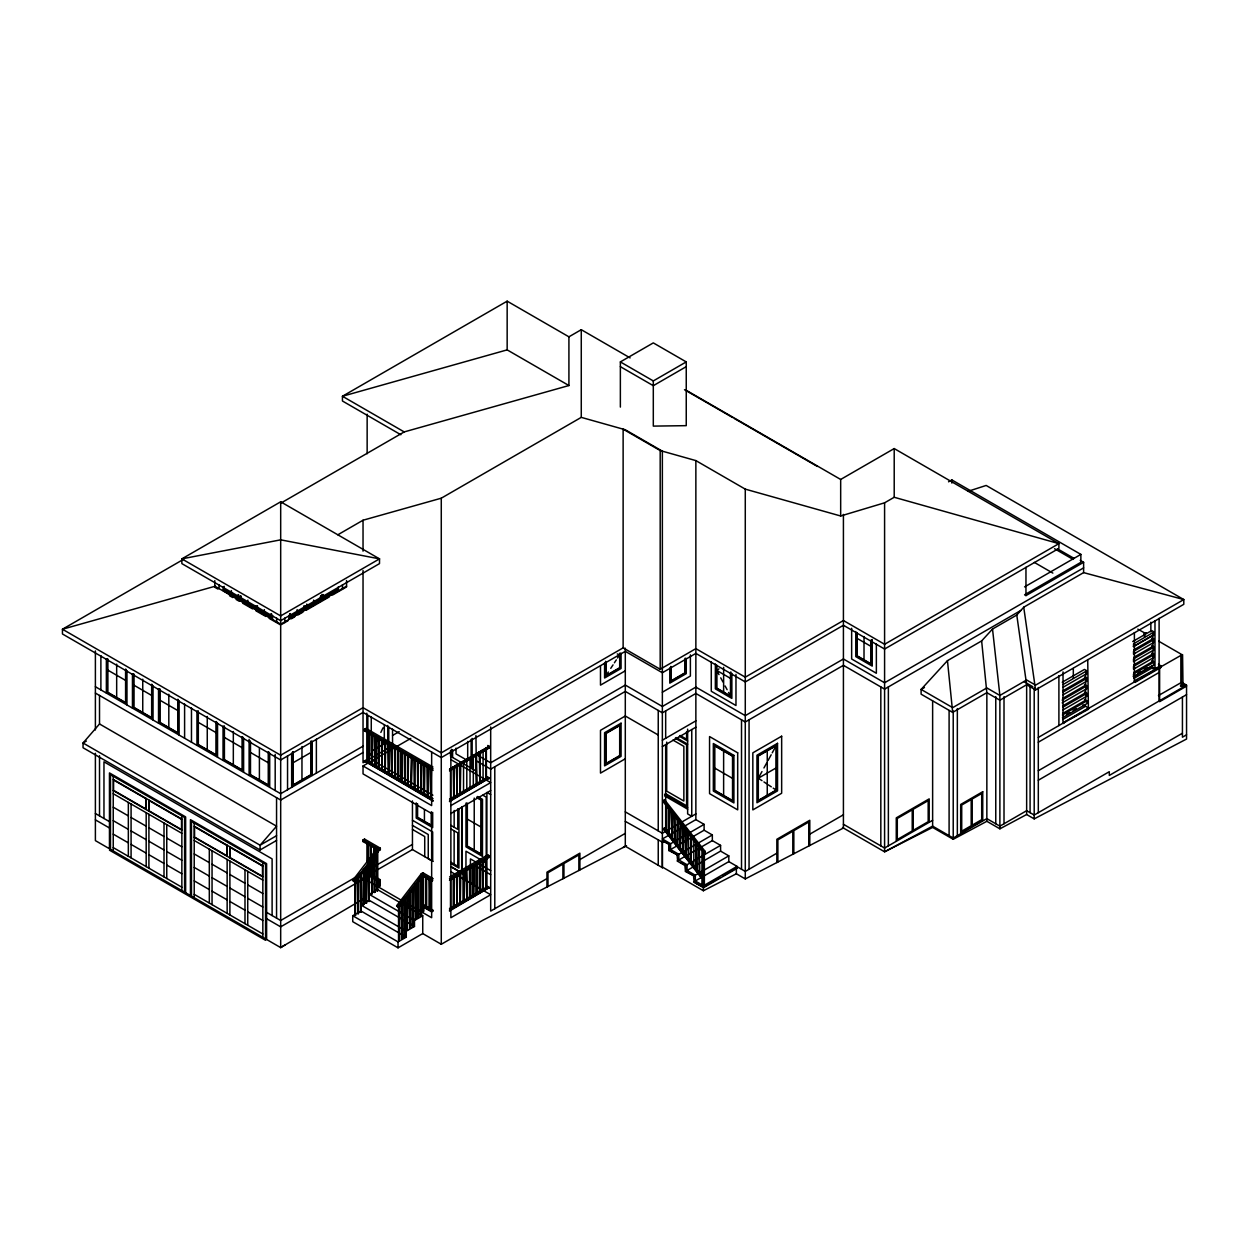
<?xml version="1.0" encoding="UTF-8"?>
<svg xmlns="http://www.w3.org/2000/svg" width="1249" height="1249" viewBox="0 0 1249 1249"><rect width="100%" height="100%" fill="white"/><g stroke="black" fill="none" stroke-linecap="round" stroke-linejoin="round"><path stroke-width="1.5" d="M424.426 821.623L424.426 809.695M454.121 864.152L454.152 830.788M457.79 808.852L457.774 829.336L450.951 825.386M458.961 808.634L458.929 868.102L450.936 863.481M461.693 870.959L461.724 807.119M462.192 871.24L462.239 806.901M465.955 880.467L465.955 871.646M465.955 867.93L465.971 851.209L480.818 859.78M473.917 885.057L473.933 866.822M372.171 750.79L367.83 759.985L367.83 715.88M375.137 744.498L378.681 737.019M380.836 732.445L383.021 727.824M761.968 780.625L758.315 778.205L761.968 771.57M763.951 767.948L766.589 763.155M768.026 760.532L771.179 754.786M772.241 752.835L776.16 745.715L758.315 756.004L758.315 800.39L776.16 790.086L776.16 745.715M605.968 661.986L605.968 675.631L608.357 672.009M610.761 668.34L613.04 664.874M614.399 662.797L616.319 659.878M617.537 658.004L619.691 654.726L617.271 653.93M379.181 850.428L354.841 882.044L353.467 881.248L352.733 880.326L377.401 848.29L377.401 849.866L380.32 849.757L380.32 848.18L364.536 839.063L362.991 839.952L362.991 841.545L377.401 849.866M356.949 876.736L359.259 873.722M369.688 860.171L375.496 852.645M354.841 882.044L354.107 881.123L380.32 848.18M360.29 873.363L361.32 872.989L360.805 912.27L360.29 873.363L361.32 872.989M355.824 880.123L355.309 915.439L355.309 879.827M358.057 877.22L358.057 876.252L358.057 913.862L357.542 876.923M366.3 903.168L366.816 865.854L366.3 903.168L365.785 868.149M369.548 862.294L369.033 901.575L369.033 861.997M371.78 859.39L371.78 858.422L371.78 894.05L371.265 859.093M375.043 855.159L374.013 855.534L375.043 855.159L374.528 892.457L373.982 846.697L373.467 854.519M423.473 875.315L398.759 907.399L397.385 906.618L396.667 905.681L421.335 873.644L422.865 872.739L433.169 878.687L431.623 879.577L421.335 873.629M399.711 903.605L404.348 897.578M419.414 878L421.725 874.987M418.274 880.123L418.274 917.718L417.759 882.715M398.759 907.399L398.041 906.477L422.708 874.441L423.099 875.783M399.055 906.04L399.055 905.072L399.055 940.7L399.571 905.369M401.803 902.481L401.803 901.513L401.803 939.123L402.319 901.809M407.299 930.005L407.814 894.674L407.299 930.005L406.784 896.969M410.047 890.818L410.047 928.413L409.531 893.41M415.527 884.651L415.527 883.683L415.527 919.311L415.011 884.354M99.514 695.443L99.514 723.967L83.043 742.999L83.043 747.745L260.089 849.976L276.56 840.452M1016.78 615.039L1023.727 607.201L1083.617 572.62L1183.802 599.567L1183.802 604.313L1035.577 689.901L1026.647 684.749L999.887 700.205L986.851 692.68L952.675 712.398L921.106 694.179L921.106 689.417L947.46 660.659L981.636 640.924L992.518 629.043L1016.78 615.039L1026.647 684.749M719.002 674.601L716.754 670.432L719.002 668.855M95.392 753.288L95.392 840.624L280.682 947.601L285.24 944.853M280.682 947.538L363.037 899.093L366.238 900.951M378.697 768.557L379.196 738.159L378.697 768.557L378.182 738.159L379.196 737.566M379.196 738.159L378.182 738.159M377.229 878.687L377.744 878.984M630.12 357.901L581.269 329.689L568.919 336.824L507.156 301.165L342.445 396.261L342.445 401.007L400.867 434.746M280.682 501.801L181.854 558.865L181.854 563.611L280.682 620.675L379.509 563.611L379.509 558.865L280.682 501.801L280.682 947.601M183.665 559.24L62.45 629.231L62.45 633.977L280.682 759.985L363.037 712.43L441.272 757.597L625.296 651.353L662.36 672.743L695.865 653.399L745.278 681.923L843.418 625.265L884.589 649.043L1058.902 548.405L1058.902 543.643L894.206 448.563L840.671 479.46L685.701 389.985M281.306 502.863L404.208 431.92L568.919 385.535L568.919 336.824M620.363 407.096L620.363 361.913L653.305 342.897L686.247 361.913L686.247 425.659L653.305 426.112L653.305 380.929L686.247 361.913M337.823 534.791L363.037 520.224L441.272 498.195L581.269 417.369L625.296 429.765L662.36 451.17L662.36 867.649L662.36 840.967L669.402 844.418L668.855 850.553L668.855 844.73M686.247 366.66L653.305 385.691L620.363 366.66M336.98 589.809L323.257 597.74L323.257 594.571M304.381 609.028L289.971 617.349L289.971 613.649M306.442 607.841L320.852 599.52L320.852 595.82M337.324 590.012L322.913 598.333L322.913 594.633M346.566 586.156L280.682 624.188L215.015 586.265M282.055 624.172L288.113 620.675M291.407 618.77L294.702 616.865M297.996 614.961L302.945 612.119M306.239 610.215L329.299 596.897M332.593 594.992L346.566 586.921L346.566 580.52M86.337 741.094L83.043 742.999L260.089 845.214L276.56 835.706M293.031 762.796L310.876 752.507M433.075 770.446L364.443 730.821L364.443 729.244L365.988 728.354L432.95 766.995M364.443 730.821L365.988 729.931M372.171 764.794L372.686 734.396L372.171 764.794L371.656 734.396L372.686 733.803M372.686 734.396L371.656 734.396M375.949 738.159L375.434 766.683L374.919 736.27L375.949 736.27M363.037 746.168L280.682 793.708L95.392 686.731M382.459 741.922L381.944 770.446L381.429 740.033L382.459 740.033M363.037 752.507L280.682 800.047L95.392 693.07M392.545 735.458L399.18 731.633M385.207 772.335L384.692 741.922L385.207 772.335L385.722 741.922M433.075 801.155L364.443 760.938L366.082 760.001L433.028 798.657M391.733 776.097L391.218 745.684L391.733 776.097L392.248 745.684M364.443 761.531L366.082 760.594L399.555 779.922M391.28 746.449L363.037 762.749L363.037 570.481M368.393 762.624L369.423 762.624L369.423 732.507L368.393 732.507L368.908 762.327M431.654 813.521L363.037 773.896L363.037 765.965L410.78 738.409M404.77 783.623L405.285 753.209L404.77 783.623L404.254 753.209L405.285 752.616M405.285 753.209L404.254 753.209M407.002 755.395L408.033 755.395L408.033 785.496L408.548 756.972M407.517 755.692L408.548 755.099M410.25 757.269L411.795 756.379M410.765 757.565L411.795 756.972L411.28 787.385L411.28 757.269M387.955 773.912L388.985 773.912L388.985 743.795L387.955 743.795L388.47 773.615M413.513 759.158L414.543 759.158L414.543 789.259L415.058 760.735M414.028 759.454L415.574 758.565M840.671 515.993L884.589 502.816L894.206 497.274L1058.902 543.643L884.589 644.281L843.418 620.519L745.278 677.177L695.865 648.637L660.19 669.245L623.126 647.856L623.126 429.156L660.19 450.561L695.865 460.6L745.278 489.14L840.671 515.993L840.671 479.46M416.776 761.031L417.806 760.438L417.806 791.148L418.321 760.735M417.291 761.328L417.806 791.148M394.465 777.674L395.496 777.674L395.496 747.558L394.465 747.558L394.981 777.378M420.039 762.92L421.069 762.92M420.554 763.217L421.584 762.624M623.61 647.575L441.272 752.85L363.037 707.683L280.682 755.223L62.45 629.231L215.406 586.156M397.728 749.447L398.244 779.267M423.302 764.794L424.332 794.91L424.847 764.497M397.728 779.563L398.759 779.563L398.759 749.447M400.991 781.437L402.022 781.437L402.022 751.32L400.991 751.32L400.991 781.437L402.022 781.437M426.549 766.683L427.58 766.683M427.064 766.98L428.095 766.386L427.58 796.8L427.064 766.386M429.812 768.557L430.843 798.673L431.451 768.213M407.517 755.099L407.517 785.199L408.548 785.199M605.968 675.631L619.691 667.715L619.691 654.726M414.028 758.861L414.543 788.665M449.983 768.869L487.766 747.058L489.311 747.948L489.311 746.356L487.766 745.466L487.766 747.058M449.499 769.337L489.311 746.356M476.056 754.412L476.572 784.809L475.931 735.442M485.752 748.713L488.187 747.292M948.537 481.817L951.847 479.913L1080.869 554.4L1080.869 562.315L1024.586 594.805L1025.96 595.601L1083.617 562.315L1083.617 572.62M450.499 769.759L450.499 799.282M452.716 767.276L454.261 767.573L453.746 797.986L453.231 769.462M457.009 796.113L456.494 765.699L457.009 796.113L457.524 765.699L455.979 765.403M460.272 794.223L459.757 763.81L460.272 794.223L460.787 763.81L459.242 763.514M463.535 762.233L463.535 792.35M466.798 760.344L466.798 790.461M470.046 758.471L470.046 788.572M473.309 756.582L473.309 786.698M476.572 754.708L476.572 784.809M483.082 750.946L483.082 781.047M488.796 747.651L486.345 749.057L486.345 779.173L486.267 748.416M449.499 770.93L489.311 747.948M625.296 670.822L600.488 685.139L600.488 665.904M420.554 762.624L421.069 792.428M420.554 792.725L421.584 792.725L421.584 764.497M362.991 841.545L364.536 840.655L364.536 839.063M366.941 862.044L366.941 843.231L367.971 842.638M367.971 862.044L367.971 843.231L366.941 843.231M449.531 799.141L487.672 777.112L489.311 778.049L449.499 801.624M371.234 875.221L370.204 875.221L370.204 845.105L371.234 845.105M451.186 798.767L454.511 796.862M456.494 795.816L457.524 795.816M459.757 793.927L460.787 793.927M462.801 792.069L486.86 778.876M370.204 845.105L371.749 844.808M479.835 782.936L480.35 752.523L479.835 782.936L479.319 754.412M449.499 801.031L489.311 778.049M450.873 805.589L490.685 782.608L450.733 759.548M450.873 813.521L490.685 790.539M662.36 692.211L690.385 676.037L690.385 654.866M364.63 870.709L362.991 871.661L378.431 880.576L378.431 887.118L380.071 886.181L380.071 879.639L364.63 870.709L362.991 872.255L377.979 880.904L379.618 879.967L371.031 875.018M363.459 872.708L280.682 920.497L266.615 912.379M371.905 867.836L412.451 844.418M367.971 873.332C366.051 874.737 369.532 868.227 367.971 865.807M367.971 875.237L363.037 878.094L431.654 917.718L431.654 812.615M371.265 873.348L412.451 849.57L432.685 861.264L432.685 831.959L412.451 820.25M363.037 879.296L280.682 926.836L266.615 918.718M373.467 858.282L373.982 876.814M374.497 877.11L373.467 877.11M379.618 879.967L379.618 885.916L378.431 887.118M369.204 894.346L414.496 920.497L414.496 926.446L369.204 900.295L369.204 894.346L377.448 889.585L422.74 915.736L422.74 933.565L398.041 947.835L352.733 921.684L352.733 915.736L360.977 910.989L406.268 937.14L406.268 931.192L360.977 905.041L360.977 910.989M371.265 893.753L372.296 893.753L372.296 858.719M374.013 892.161L375.043 892.161M376.761 890.584L377.791 890.584L376.761 890.584L376.714 850.756M360.977 905.041L369.204 900.295M363.553 870.085L363.037 904.448L364.068 904.448L364.068 869.413M365.785 902.871L366.816 902.871M368.517 864.589L368.517 901.278L369.548 901.278M363.037 904.448L364.068 904.448M422.365 875.814L422.865 905.041M354.794 880.483L354.794 915.142L355.824 915.142M357.542 913.565L358.572 913.565L358.572 876.548M360.29 911.973L361.32 911.973M625.296 758.783L600.488 773.115L600.488 730.322L625.296 716.005L658.239 735.005M662.36 740.204L695.865 720.86M428.36 879.28L429.999 878.937L429.391 909.397L428.875 878.984L432.138 880.873M662.36 746.559L695.865 727.199M432.732 880.514L431.623 881.169L421.85 875.518M449.624 876.907L487.766 854.894L489.311 855.784L489.311 857.36L449.499 880.342M449.499 878.765L489.311 855.784M456.494 875.127L457.524 875.127L457.009 905.525L456.494 877.001M463.02 871.349L464.566 871.646M466.283 869.476L466.798 899.889L466.283 869.476L467.313 870.069M469.53 867.587L471.076 867.883M450.499 879.187L450.499 908.694M460.272 873.535L460.272 903.651L459.757 873.238M466.798 869.772L466.798 899.889M476.572 864.121L477.602 864.121M483.082 860.358L484.112 860.358M422.146 906.399L423.786 905.463L423.786 911.333L422.146 912.27L422.146 906.399L431.623 911.864L433.247 910.927M425.612 877.11L425.612 907.211L426.643 907.211L426.643 877.11M425.612 907.211L426.643 907.211M421.694 912.004L423.317 911.067L423.38 877.11M428.875 909.1L429.999 909.053L429.999 880.81M415.011 919.014L416.042 919.014L416.042 883.98M417.759 917.422L418.79 917.422L418.79 880.42M420.507 879.155L420.507 915.845L421.538 915.845L421.538 876.845M420.507 915.845L421.538 915.845M414.496 920.497L422.74 915.736M406.784 929.709L407.814 929.709M409.531 928.116L410.562 928.116L410.562 891.115M412.279 889.85L412.279 926.539L413.31 926.539L413.31 887.539L413.31 926.539M406.268 931.192L414.496 926.446M449.531 908.554L487.672 886.54L489.311 887.477L449.499 911.052M449.531 909.163L464.456 900.545M472.747 895.752L486.86 888.289L486.907 792.412L490.685 794.583M453.231 877.001L453.231 907.117L454.261 907.117L454.261 877.001M456.494 905.228L457.524 905.228M459.757 903.355L460.787 903.355M463.02 873.238L463.02 901.466L464.05 901.466L464.05 871.349L464.05 901.466M466.283 899.592L467.313 899.592M469.53 869.476L469.53 897.703L470.561 897.703L470.561 867.587L470.561 897.703M472.793 865.713L472.793 895.83L473.824 895.83L474.339 866.01M477.087 864.417L476.056 863.824L476.056 893.941L477.087 893.941L477.087 863.824M479.319 861.951L479.319 892.051L480.35 892.051L480.865 862.247M453.231 907.117L454.261 907.117M472.793 895.83L473.824 895.83M476.056 893.941L477.087 893.941M479.319 892.051L480.35 892.051M483.597 860.061L483.082 890.475L483.082 859.765M485.752 858.125L485.752 888.242L486.86 888.289M449.499 910.459L489.311 887.477M398.54 905.744L398.54 940.403L399.571 940.403M401.288 904.104L401.288 938.826L402.319 938.826M404.036 900.545L404.036 937.234L405.066 937.234L405.066 898.25M404.036 937.234L405.066 937.234M352.733 915.736L398.041 941.887L406.268 937.14M1024.586 586.889L1080.869 554.4M703.156 877.251L701.954 877.953L701.954 851.162L663.344 801.952L664.546 799.672L705.045 851.303L705.045 852.88L703.843 853.582L703.156 852.692L703.156 885.447M665.795 804.434L666.232 831.772M1083.617 567.873L884.589 682.766L843.418 658.988L745.278 715.646L695.865 687.122L662.36 706.481L625.296 685.077L490.685 762.796L475.541 754.115M546.953 878.593L490.685 911.083L490.685 727.012M579.895 859.577L625.296 833.364M422.74 933.565L441.272 944.275L482.91 920.232L626.53 845.745M671.462 811.663L671.9 839L672.415 811.928L671.462 811.663L671.9 839M1020.839 610.449L884.589 689.105L843.418 665.327L745.278 721.984L695.865 693.46L662.36 712.82L625.296 691.415L490.685 769.134L475.931 760.625M674.21 815.175L674.647 842.513L675.163 815.425L674.21 815.175L674.647 842.513M623.126 847.509L625.296 846.244L662.36 867.649M677.411 846.026L677.489 818.376L677.411 846.026L677.926 822.482M701.954 884.745L701.954 878.734L663.344 828.727L664.546 828.04L701.985 875.768M663.344 829.523L664.546 828.04M680.674 825.995L680.159 849.539L680.237 821.889M680.159 849.539L680.674 822.451M695.865 813.911L662.36 833.27L625.296 811.866M758.315 778.205L776.16 767.901M669.667 811.944L669.152 835.487L669.214 811.694M924.463 687.481L921.106 689.417L952.675 707.652L986.851 687.918L999.887 695.443L1026.647 679.987L1035.577 685.139L1183.802 599.567L986.164 485.455L968.1 491.294M704.108 824.371L695.865 819.625L662.36 838.969L670.588 843.731L704.108 824.371L704.108 830.21L670.588 849.554L670.588 843.731M685.217 829.195L685.654 856.533L686.169 829.461L685.217 829.195L685.654 856.533M662.891 842.466L625.296 821.374M664.093 841.967L662.891 840.655M671.462 838.438L672.415 838.704M687.918 832.646L688.355 859.983M688.355 833.192L688.87 859.687M674.21 841.951L675.163 842.216M691.087 863.465L691.165 835.831L691.087 863.465L691.603 839.921M676.974 845.464L677.926 845.729M693.788 866.9L693.866 839.266M679.721 848.977L680.674 849.242M668.855 850.553L677.629 855.003L671.041 851.194M678.832 854.316L712.336 834.956L712.336 840.624L678.832 859.968L678.832 854.316L670.588 849.554M683.422 829.492L682.906 853.036L682.984 829.242M698.878 846.619L699.315 873.957M699.315 847.181L699.83 873.66M685.217 855.971L686.169 856.236M677.099 855.315L677.629 860.655M703.843 853.582L705.045 851.303M685.326 865.729L685.873 871.162L694.101 875.908L685.326 871.474L685.326 865.729L677.099 860.967M687.059 864.73L720.579 845.37L720.579 851.115L687.059 870.475L687.059 864.73L678.832 859.968M690.65 862.903L691.603 863.168M693.351 866.338L694.303 866.603M696.083 869.835L697.051 870.1L696.083 869.835L696.083 843.059L696.536 870.397M695.303 875.221L728.807 855.877L728.807 861.623L695.303 880.967L695.303 875.221L687.059 870.475M693.57 876.22L694.101 881.653M695.303 882.965L703.39 887.024L719.877 877.501M695.303 880.967L703.53 885.728L737.051 866.384L737.051 868.383L703.53 887.727L693.57 881.966M723.171 875.596L734.709 868.929M1144.677 632.962L1144.537 636.678L1144.677 632.962L1137.792 629.137M1062.243 682.219L1084.475 669.402L1086.864 670.775L1086.864 673.554L1063.071 687.293M1132.718 641.533L1151.719 630.573L1154.123 631.947L1154.123 634.726L1133.53 646.607L1133.53 643.844L1154.123 631.947M1063.071 684.53L1086.864 670.775M1133.358 646.514L1153.951 634.633M776.847 853.208L745.278 871.427L737.051 866.665M809.789 834.176L843.418 814.77M1062.618 690.931L1085.662 677.614L1085.662 674.444M1133.92 649.761L1152.921 638.785L1152.921 634.039L1154.123 634.726M1063.071 692.055L1086.864 678.316L1086.864 681.08L1063.071 694.834M1154.123 639.488L1133.53 651.369L1133.53 654.148L1154.123 642.251L1154.123 639.488L1151.719 638.098M1062.618 698.456L1085.662 685.139L1085.662 681.97M1133.92 657.286L1152.921 646.311L1152.921 643.141M1062.165 700.096L1086.864 685.842L1086.864 688.605L1062.165 702.875M1154.123 647.013L1133.53 658.894L1133.53 661.673L1154.123 649.777L1154.123 647.013L1151.719 645.624M1062.618 705.982L1085.662 692.68L1085.662 689.51M1133.92 664.811L1152.921 653.851L1152.921 650.682M1063.071 707.106L1086.864 693.367L1086.864 696.146L1063.071 709.885M1154.123 654.538L1133.53 666.42L1133.53 669.199L1154.123 657.317L1154.123 654.538L1151.719 653.149M1062.618 713.507L1085.662 700.205L1085.662 697.036M1133.92 672.352L1152.921 661.377L1152.921 658.207M1062.415 715.006L1086.864 700.892L1086.864 703.671L1062.415 717.785M1154.123 662.064L1133.53 673.96L1133.53 676.724L1154.123 664.843L1154.123 662.064L1151.719 660.674M1066.459 714.459L1069.753 712.57M1073.047 710.665L1076.341 708.761M1137.745 673.305L1140.993 671.431M1144.256 669.542L1147.519 667.669M1133.358 676.63L1154.123 664.843M1062.618 719.549L1085.662 706.247L1088.41 708.121L1088.41 709.307L1063.024 723.187L1063.024 671.9M1133.92 678.394L1152.921 667.419L1154.982 668.824L1160.477 665.655M1181.382 654.304L1158.76 641.237M1063.711 723.577L1063.711 722.39L1088.41 708.121M1158.416 664.249L1161.164 666.123L1134.389 680.783L1135.076 682.376L1134.389 681.97L1134.389 632.619M1038.309 737.441L1066.318 721.282M1069.612 719.377L1081.134 712.726M1084.429 710.822L1137.558 680.143M1140.727 678.316L1154.982 670.088M1158.432 668.215L1181.304 655.179L1181.304 682.516L1158.432 695.568M1135.076 682.376L1161.164 667.309L1161.164 666.123M1038.309 742.203L1159.103 672.462M932.628 820.312L884.589 848.055L843.418 824.278M1038.309 770.727L1159.103 701.001L1159.103 667.715M1159.618 700.705L1186.55 685.139L1186.55 739.033L1034.203 818.876L1026.647 814.52L999.887 828.821L986.851 821.296L953.221 839.297L932.628 827.416L884.589 851.802L842.513 827.509M1186.55 686.138L1159.618 701.688L1159.618 667.419L1161.164 667.309M1038.309 780.235L1186.55 694.663M1182.428 733.225L1109.299 775.442L1109.299 771.695L1034.203 815.051L1026.647 810.695L999.887 826.151L986.851 818.626L953.221 838.032L932.628 826.151L884.589 851.802L884.589 502.816M1186.55 734.818L1182.428 737.207L1182.428 697.036M378.431 880.576L380.071 879.639M662.891 867.337L703.39 890.756L736.364 873.769L745.278 878.921L843.418 828.025L843.418 514.416M568.919 385.535L507.156 349.876L342.445 396.261L404.208 431.92M1180.555 685.186C1186.144 685.404 1179.587 683.999 1180.617 686.341L1183.006 686.091L1182.569 654.632L1180.617 654.851M1082.93 704.951L1085.662 706.247M214.594 587.155L217.904 589.044M229.457 595.664L232.767 597.553M236.077 599.442L239.371 601.331M242.681 603.22L252.595 608.903M255.904 610.792L265.818 616.46M269.113 618.349L280.682 624.968M462.192 873.192L465.955 875.362M1080.229 560.364L1083.617 562.315M1057.403 548.779L1074.156 558.444M1054.546 548.717L1073.063 559.396M1034.344 562.409L1052.86 573.104M1181.304 655.179L1181.304 682.516M1152.921 641.564L1154.123 642.251M1152.921 649.09L1154.123 649.777M1152.921 656.615L1154.123 657.317M684.483 389.735L732.648 417.541M734.303 418.493L817.346 466.439M1181.492 682.219L1186.55 685.139M1181.492 683.219L1184.864 685.17M620.363 361.913L653.305 380.929M1085.662 672.868L1086.864 673.554M1084.475 676.927L1086.864 678.316M1085.662 680.393L1086.864 681.08M1084.475 684.452L1086.864 685.842M1085.662 687.918L1086.864 688.605M1084.475 691.977L1086.864 693.367M1085.662 695.443L1086.864 696.146M1084.475 699.502L1086.864 700.892M1088.41 709.307L1087.723 659.566M1023.899 681.579L1032.814 686.731M857.142 638.395L870.865 646.311M716.754 670.432L730.478 678.363M730.478 673.055L730.478 696.021L716.754 688.09L716.754 665.139M680.143 735.489L686.607 739.221L686.607 731.617M679.394 736.254L687.637 741.016M676.099 737.519L687.637 744.185M675.287 738.237L686.607 744.779L686.607 805.792L665.576 793.646M672.946 740.064L683.859 746.356L683.859 801.031L666.701 791.132L666.701 742.109M714.693 768.073L732.538 778.377M664.577 794.27L687.637 807.572M664.577 795.847L687.637 809.165M704.108 830.21L712.336 834.956M712.336 840.624L720.579 845.37M720.579 851.115L728.807 855.877M728.807 861.623L737.051 866.384M737.051 868.383L736.364 867.977L736.364 873.769M666.217 842.575L669.402 844.418M224.508 589.825L238.231 597.756L238.231 594.571M254.702 607.264L240.979 599.333L240.979 596.163M255.046 607.857L240.635 599.536L240.635 595.835M257.107 609.044L271.517 617.365L271.517 613.665M485.315 748.463L486.86 749.353M680.924 862.559L685.873 865.416M482.582 750.04L484.112 750.946M482.067 750.337L483.597 751.242M479.319 751.929L480.865 752.819M478.804 752.226L480.35 753.116M476.056 753.818L477.602 754.708M472.793 755.692L474.339 756.582M472.278 755.988L473.824 756.878M469.53 757.581L471.076 758.471M469.015 757.878L470.561 758.768M466.283 759.454L467.813 760.344M465.768 759.751L467.313 760.641M463.02 761.344L464.566 762.233M462.505 761.64L464.05 762.53M475.931 770.93L450.53 756.269L450.53 750.508M489.311 778.658L487.672 777.112M459.757 763.217L460.787 763.81M486.345 779.173L485.752 750.587M456.494 765.106L457.524 765.699M453.231 766.98L454.261 767.573M364.443 729.244L433.075 768.853M411.795 756.972L411.28 787.385M372.639 760.422L432.903 795.207M402.896 781.843L406.253 783.779M409.594 785.715L431.451 798.33M467.345 819.125L481.115 827.072M364.443 760.938L433.075 800.562M363.037 765.965L431.654 805.589L431.654 752.132M486.86 858.781L486.267 857.829L486.345 888.585M483.597 860.655L482.582 860.061L482.582 890.178L483.597 890.178M482.457 860.733L486.236 862.918L486.236 797.143L482.879 795.207M490.685 870.615L470.42 858.906L470.405 883.027L462.879 878.718M490.685 874.675L473.933 864.995M469.015 867.29L470.561 868.18M466.283 868.882L467.813 869.772M462.505 871.053L464.05 871.958M489.311 888.07L487.672 886.54M464.566 874.565L450.967 866.712L461.677 872.895M460.787 873.238L460.272 903.651M107.742 670.088L125.587 680.393M133.815 685.139L151.66 695.443M159.56 700.002L177.748 710.509M198.326 722.39L216.171 732.695M224.414 737.441L242.244 747.745M250.143 752.304L268.332 762.796M450.967 871.802L490.685 894.737L450.873 917.718L450.873 752.132M377.666 848.227L380.32 849.757M362.991 839.952L378.775 849.07M367.971 843.231L367.456 873.644M422.865 905.634L422.365 877.11M99.514 723.967L276.56 826.198L260.089 845.214L260.089 849.976M352.733 880.326L354.107 881.123M396.667 905.681L398.041 906.477M113.237 779.438L181.854 819.063M194.22 826.198L262.836 865.822M113.237 790.539L181.854 830.163M194.22 837.298L262.836 876.907M113.237 793.708L181.854 833.333M194.22 840.468L262.836 880.077M113.237 807.182L128.335 815.894M131.083 817.486L146.18 826.198M148.912 827.775L164.009 836.502M166.757 838.079L181.854 846.806M194.22 853.926L209.317 862.653M212.049 864.23L227.146 872.957M229.894 874.534L244.991 883.246M247.739 884.838L262.836 893.55M113.237 820.655L128.335 829.367M131.083 830.944L146.18 839.671M148.912 841.248L164.009 849.976M166.757 851.553L181.854 860.264M194.22 867.399L209.317 876.127M212.049 877.704L227.146 886.415M229.894 888.008L244.991 896.72M247.739 898.312L262.836 907.024M95.392 813.521L109.459 821.639M95.392 819.859L109.459 827.978M113.237 834.129L128.335 842.841M131.083 844.418L146.18 853.145M148.912 854.722L164.009 863.434M166.757 865.026L181.854 873.738M194.22 880.873L209.317 889.585M212.049 891.177L227.146 899.889M229.894 901.481L244.991 910.193M247.739 911.786L262.836 920.497M113.237 847.587L181.854 887.212M194.22 894.346L262.836 933.971M109.459 850.163L265.584 940.31M477.54 796.487L482.504 799.344L482.457 856.377L465.971 846.853L465.971 803.107M476.65 797.159L481.474 799.938L481.427 854.597L467.001 846.26L467.001 802.888M476.993 797.752L481.13 800.141L481.084 854.004L467.345 846.057L467.345 803.716M450.951 828.946L457.774 832.896L457.758 866.244L450.936 862.31M431.654 825.823L417.244 817.486L417.244 804.294M412.451 825.386L428.251 834.519L428.251 858.688L432.997 861.435M412.451 829.445L424.722 836.549L424.722 856.658M763.951 781.952L766.589 783.701M768.213 784.794L771.304 786.839M773.209 788.119L776.16 790.086M669.23 807.229L664.546 801.249L664.546 799.672M676.24 816.175L686.778 829.601M694.959 840.031L703.156 850.475M705.045 852.88L704.358 852.005L704.358 884.745M663.344 800.359L703.843 851.99M664.546 828.836L672.743 839.266M675.069 842.248L686.778 857.173M689.12 860.155L700.814 875.065M663.344 828.727L701.954 877.953M720.735 677.848L722.937 681.954M725.091 685.966L727.105 689.698M728.573 692.446L730.478 696.021M1023.727 607.201L1035.577 689.901M992.518 629.043L999.887 695.443L999.887 828.821M981.636 640.924L986.851 692.68M947.46 660.659L952.675 712.398M1159.103 618.349L1159.103 666.451M1154.982 620.737L1154.982 668.902L1150.86 666.529L1152.921 667.419L1152.921 668.902M1150.86 622.205L1150.86 631.822M1073.313 668.527L1073.313 678.145M1058.902 675.615L1058.902 725.56M1038.309 687.496L1038.309 812.677M1034.203 687.98L1034.203 818.876M1030.082 685.607L1030.082 812.677M1026.647 685.607L1026.647 814.52M1025.96 567.28L1025.96 595.601M1004.009 696.692L1004.009 823.778M995.765 696.692L995.765 823.778M986.851 693.476L986.851 821.296M957.343 708.589L957.343 835.659M953.221 710.962L953.221 839.297M951.847 479.913L951.847 483.082M949.099 710.509L949.099 835.659M932.628 701.001L932.628 827.416M929.194 822.295L929.194 798.86L896.267 817.876L896.267 841.311M894.206 448.563L894.206 497.274M888.367 686.934L888.367 845.87M880.826 686.934L880.826 845.87M876.361 644.062L876.361 673.258L851.646 658.988L851.646 628.278M872.239 639.504L872.239 666.123L855.784 656.631L855.768 631.526M871.209 639.941L871.209 664.343L856.798 656.022L856.798 633.508M870.865 640.503L870.865 663.75L857.142 655.819L857.142 632.587M864.011 636.537L864.011 659.784M809.789 845.464L809.789 820.25L776.847 839.266L776.847 862.544M808.759 845.995L808.759 822.045L793.833 830.647L793.833 853.738M792.803 854.269L792.803 831.256L777.877 839.874L777.877 862.013M767.245 750.868L767.245 795.238M749.057 719.814L749.057 869.242M745.278 489.14L745.278 878.921M741.516 719.814L741.516 869.242M735.973 674.366L735.973 705.529L711.274 691.259L711.274 661.861M731.852 673.383L731.852 698.394L715.349 688.855L715.38 663.922M730.821 671.9L730.821 696.614L716.411 688.293L716.411 665.483M723.624 667.341L723.624 692.055M723.624 751.039L723.624 795.41M703.53 885.728L703.53 887.727M703.39 887.024L703.39 890.756M697.051 846.853L697.051 870.1M695.865 460.6L695.865 819.625M691.759 729.572L691.759 816.3L687.637 813.911L687.637 729.135M686.263 658.442L686.263 673.648L669.792 683.156L669.792 667.95M685.233 658.114L685.233 673.055L670.822 681.376L670.822 666.435M684.889 659.207L684.889 672.868L671.166 680.783L671.166 667.138M682.906 826.245L682.906 853.036M682.469 825.683L682.469 852.474M669.152 808.712L669.152 835.487M668.699 808.15L668.699 834.925M666.747 804.699L666.747 831.475M665.67 710.9L665.67 738.3M665.67 744.638L665.67 829.414M660.19 450.561L660.19 669.245M658.239 710.431L658.239 830.882M658.239 840.39L658.239 865.276M625.296 648.184L625.296 846.244M621.065 653.289L621.065 668.496L604.594 678.02L604.594 662.797M620.035 652.962L620.035 667.903L605.624 676.224L605.624 661.283M581.269 329.689L581.269 417.369M579.895 869.929L579.895 853.145L546.953 872.161L546.953 887.009M578.865 870.522L578.865 854.925L563.939 863.543L563.939 878.203M562.909 878.734L562.909 864.136L547.983 872.754L547.983 886.478M507.156 301.165L507.156 349.876M494.791 766.761L494.791 908.71M487.766 854.894L487.766 856.471M479.835 861.654L479.835 892.364M476.572 863.527L476.572 894.237M474.23 798.08L474.23 850.038M473.309 865.416L473.309 896.126M472.153 738.393L472.153 768.744M471.123 739.361L471.123 768.151M467.688 741.406L467.688 760.625L456.026 753.881L456.026 748.12M457.009 874.831L457.009 905.525M454.168 810.476L454.168 827.244M453.746 767.87L453.746 797.986M453.746 876.704L453.746 907.414M452.591 749.775L452.591 757.456M451.56 749.275L451.56 756.863M441.272 498.195L441.272 944.275M432.685 812.381L432.685 827.603L416.214 818.079L416.214 802.857M431.311 811.741L431.311 825.23L417.588 817.283L417.588 803.81M430.936 767.916L430.843 798.673M427.58 766.09L427.58 796.8M426.128 876.814L426.128 907.508M424.332 764.201L424.332 794.91M422.865 872.739L422.865 873.535M421.069 762.327L421.069 793.037M421.022 877.516L421.022 916.141M412.451 800.906L412.451 849.57M404.551 897.953L404.551 937.531M401.507 751.024L401.507 781.733M398.244 749.15L398.244 779.86M398.041 941.887L398.041 947.835M394.981 747.261L394.981 777.971M392.545 729.119L392.545 745.715M388.767 727.043L388.767 747.901M388.47 743.498L388.47 774.208M387.736 725.482L387.736 748.494M384.302 725.076L384.302 743.779L371.265 751.305L371.265 717.113M381.944 740.329L381.944 770.446M378.431 738.003L378.431 768.119M378.166 847.837L378.166 849.164M377.744 850.756L377.791 890.584M377.229 850.46L377.276 890.88M376.979 850.6L376.979 878.843M375.684 736.426L375.684 766.527M375.434 736.567L375.434 766.683M374.497 846.994L374.528 892.457M374.232 847.134L374.232 877.251M371.234 846.994L371.234 856.408M370.719 845.401L370.719 875.518M368.908 732.211L368.908 762.92M367.144 414.2L367.144 453.762M366.816 713.179L366.816 760.579M363.553 869.117L363.553 904.744M363.037 520.224L363.037 551.152M360.805 872.692L360.805 912.27M342.476 584.751L342.476 589.294M338.354 586.796L338.354 590.605L288.941 619.129L288.941 615.32M321.883 594.415L321.883 600.113M320.509 596.148L320.509 599.317L306.786 607.248L306.786 604.079M316.372 739.189L316.372 773.1M313.64 600.113L313.64 603.283M312.25 741.25L312.25 775.473M311.22 741.016L311.22 774.88L292.688 785.59L292.688 751.711M310.876 741.406L310.876 774.692L293.031 784.997L293.031 751.711M305.412 605.812L305.412 609.621M304.038 605.656L304.038 608.825L290.314 616.756L290.314 613.587M301.961 746.559L301.961 779.844M297.168 609.621L297.168 612.791M291.657 753.131L291.657 787.37M287.551 755.832L287.551 789.743M284.819 618.036L284.819 622.564M276.669 618.114L276.669 621.861M276.56 797.674L276.56 918.124M275.186 754.396L275.186 790.539M272.547 615.335L272.547 619.145L223.134 590.621L223.134 586.811M272.11 915.548L272.11 858.89L103.964 761.812L103.964 818.47M271.174 613.602L271.174 616.772L257.45 608.841L257.45 605.671M269.706 753.131L269.706 787.37M268.676 751.711L268.676 785.59L250.143 774.88L250.143 741.016M268.332 751.711L268.332 784.997L250.487 774.692L250.487 741.406M266.615 939.467L266.615 863.637L190.441 819.656L190.441 895.502M265.584 938.873L265.584 864.23L191.472 821.436L191.472 896.095M264.32 609.637L264.32 612.806M262.836 862.653L262.836 937.296M259.402 748.401L259.402 779.844M256.076 605.827L256.076 609.637M249.113 739.346L249.113 775.473M247.848 600.129L247.848 603.298M247.739 871.365L247.739 925.244M244.991 869.772L244.991 923.667M243.617 738.081L243.617 772.304M242.587 736.645L242.587 770.524L224.071 759.829L224.071 725.95M242.244 736.645L242.244 769.93L224.414 759.626L224.414 726.356M239.605 596.319L239.605 600.129M238.575 594.649L238.575 598.349L224.164 590.028L224.164 586.327M233.329 731.508L233.329 764.778M231.377 590.621L231.377 593.79M229.894 846.806L229.894 857.891M229.894 861.061L229.894 914.955M227.146 845.214L227.146 856.314M227.146 859.484L227.146 913.362M223.04 726.184L223.04 760.422M219.028 584.829L219.028 588.591M217.545 723.015L217.545 757.253M216.514 721.594L216.514 755.473L197.982 744.779L197.982 710.9M216.171 721.594L216.171 754.88L198.326 744.576L198.326 711.29M214.797 580.598L214.797 587.046M212.049 850.756L212.049 904.651M209.317 849.179L209.317 903.058M207.256 716.442L207.256 749.728M196.952 711.134L196.952 745.372M194.22 823.029L194.22 897.672M191.472 707.964L191.472 742.203M185.633 892.723L185.633 816.893L109.459 772.912L109.459 848.742M184.602 703.999L184.602 738.237M184.602 892.129L184.602 817.486L110.49 774.692L110.49 849.336M181.854 815.894L181.854 890.537M179.122 700.83L179.122 735.068M178.092 699.409L178.092 733.288L159.56 722.593L159.56 688.714M177.748 699.409L177.748 732.695L159.903 722.39L159.903 689.105M168.818 694.257L168.818 727.543M166.757 824.605L166.757 878.5M164.009 823.029L164.009 876.907M158.529 688.948L158.529 723.187M153.034 685.779L153.034 720.017M152.003 684.358L152.003 718.222L133.471 707.527L133.471 673.648M151.66 684.358L151.66 717.629L133.815 707.324L133.815 674.054M148.912 800.047L148.912 811.147M148.912 814.317L148.912 868.196M146.18 798.454L146.18 809.555M146.18 812.724L146.18 866.619M142.745 679.206L142.745 712.476M132.456 673.898L132.456 708.121M131.083 804.013L131.083 857.891M128.335 802.42L128.335 856.314M126.961 670.729L126.961 704.951M125.93 669.292L125.93 703.171L107.398 692.477L107.398 658.598M125.587 669.292L125.587 702.578L107.742 692.274L107.742 658.988M116.672 664.14L116.672 697.426M113.237 776.269L113.237 850.928M106.368 658.832L106.368 693.07M100.888 655.663L100.888 689.901M99.514 755.707L99.514 815.894M95.392 650.932L95.392 729.978M377.276 851.287L377.276 852.255L377.276 851.287M379.509 558.865L280.682 615.913L181.854 558.865L280.682 539.833L379.509 558.865M621.065 723.202L604.594 732.71L604.594 765.887L621.065 756.379L621.065 723.202M620.035 724.982L605.624 733.304L605.624 764.107L620.035 755.786L620.035 724.982M619.691 725.575L605.968 733.491L605.968 763.514L619.691 755.598L619.691 725.575M423.317 904.604L421.694 905.541L431.623 911.27L433.247 910.334L423.317 904.604M781.655 736.207L752.835 752.835L752.835 809.898L781.655 793.256L781.655 736.207M777.534 743.327L756.956 755.223L756.956 802.764L777.534 790.882L777.534 743.327M776.503 745.122L757.971 755.817L757.971 800.984L776.503 790.289L776.503 745.122M1146.176 632.712L1144.287 633.805L1146.176 632.712M912.223 809.852L897.297 818.47L897.297 839.531L912.223 830.913L912.223 809.852M928.179 800.64L913.253 809.258L913.253 830.32L928.179 821.701L928.179 800.64M982.729 791.725L960.684 804.45L960.684 832.989L982.729 820.25L982.729 791.725M971.191 799.579L961.714 805.043L961.714 831.194L971.191 825.73L971.191 799.579M981.698 793.505L972.222 798.985L972.222 825.136L981.698 819.656L981.698 793.505M737.691 752.819L709.557 736.567L709.557 793.63L737.691 809.867L737.691 752.819M733.912 755.395L713.335 743.498L713.335 791.054L733.912 802.935L733.912 755.395M732.882 755.988L714.366 745.294L714.366 790.461L732.882 801.155L732.882 755.988M732.538 756.191L714.693 745.887L714.693 790.258L732.538 800.562L732.538 756.191M145.836 798.657L113.581 780.032L113.581 790.336L145.836 808.962L145.836 798.657M181.511 819.266L149.255 800.64L149.255 810.944L181.511 829.57L181.511 819.266M226.803 845.417L194.563 826.791L194.563 837.095L226.803 855.721L226.803 845.417M262.493 866.01L230.238 847.4L230.238 857.688L262.493 876.314L262.493 866.01"/></g></svg>
